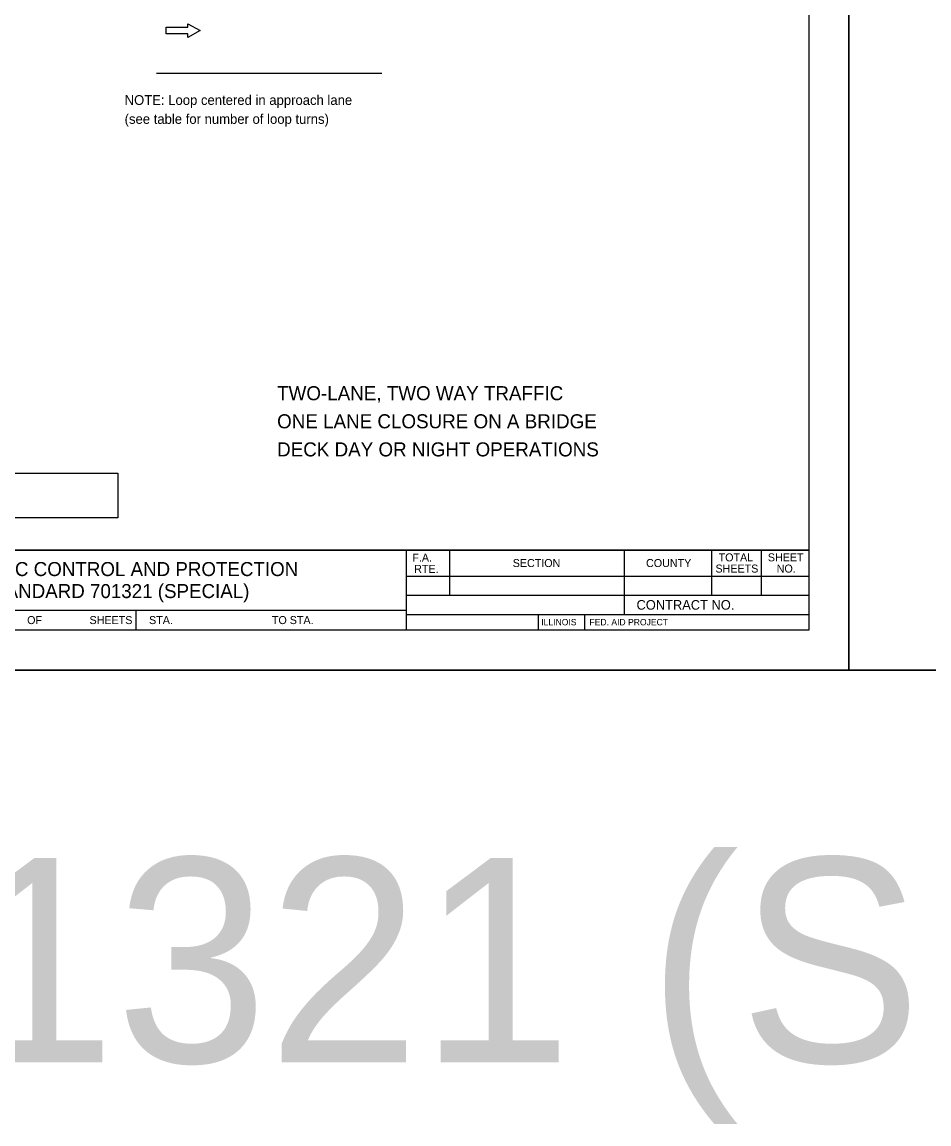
# Model space of a CAD drawing. Extents: x 52832 to 54215, y 64481 to 66497.
# Drawn here: x 53308.6 to 53535.1, y 65943.9 to 66219.2 of the extents above; entities that cross this region are included whole.
import ezdxf

# ---------------------------------------------------------------- set-up
doc = ezdxf.new("R2010")
doc.units = 0
for name, color, linetype in [('Design_PR_EOP', 7, 'Continuous'), ('Level 48', 7, 'Continuous'), ('Sheets_50 Reference Boundary', 7, 'Continuous'), ('Sheets_General Details', 7, 'Continuous'), ('Sheets_Printer Plotting Border', 7, 'Continuous'), ('Stage_Construction Traffic Control', 7, 'Continuous')]:
    doc.layers.add(name, color=color, linetype=linetype)

msp = doc.modelspace()

# ---------------------------------------------------------------- linework, layer by layer
at = {"layer": 'Design_PR_EOP'}
msp.add_line((53342.2, 66206.44), (53398.5, 66206.44), dxfattribs=at)
at = {"layer": 'Level 48'}
for points in [[(52835.06, 66497.33), (53515.06, 66497.33), (53515.06, 66057.33), (52835.06, 66057.33)], [(53515.06, 66497.33), (54195.06, 66497.33), (54195.06, 66057.33), (53515.06, 66057.33)]]:
    msp.add_lwpolyline(points, close=True, dxfattribs=at)
at = {"layer": 'Sheets_50 Reference Boundary'}
msp.add_lwpolyline([(52875.06, 66487.33), (53505.06, 66487.33), (53505.06, 66087.33), (52875.06, 66087.33)], close=True, dxfattribs=at)
at = {"layer": 'Sheets_General Details'}
for p, q in [((53515.06, 66057.33), (53515.06, 66497.33)), ((53515.06, 66497.33), (53515.06, 66057.33)), ((52875.06, 66087.33), (53505.06, 66087.33)), ((53404.55, 66087.33), (53404.55, 66067.33)), ((53415.35, 66087.33), (53415.35, 66076.03)), ((53458.95, 66087.33), (53458.95, 66071.23)), ((53480.79, 66087.33), (53480.79, 66076.03)), ((53493.21, 66087.33), (53493.21, 66076.03)), ((53404.55, 66080.83), (53505.06, 66080.83)), ((53404.55, 66076.03), (53505.06, 66076.03)), ((53250.55, 66072.33), (53404.55, 66072.33)), ((53337.06, 66072.33), (53337.06, 66067.33)), ((53404.55, 66071.23), (53505.06, 66071.23)), ((53437.49, 66071.23), (53437.49, 66067.33)), ((53449.09, 66071.23), (53449.09, 66067.33)), ((53515.06, 66057.33), (52835.06, 66057.33)), ((54195.06, 66057.33), (53515.06, 66057.33))]:
    msp.add_line(p, q, dxfattribs=at)
for points in [[(52875.06, 66487.33), (53505.06, 66487.33), (53505.06, 66067.33), (52875.06, 66067.33)], [(53250.66, 66106.54), (53332.57, 66106.54), (53332.57, 66095.35), (53250.66, 66095.35)]]:
    msp.add_lwpolyline(points, close=True, dxfattribs=at)
at = {"layer": 'Sheets_Printer Plotting Border'}
for points in [[(52835.06, 66057.33), (53515.06, 66057.33), (53515.06, 66497.33), (52835.06, 66497.33)], [(53515.06, 66057.33), (54195.06, 66057.33), (54195.06, 66497.33), (53515.06, 66497.33)]]:
    msp.add_lwpolyline(points, close=True, dxfattribs=at)
at = {"layer": 'Stage_Construction Traffic Control'}
msp.add_lwpolyline([(53344.6, 66217.97), (53350.01, 66217.97), (53350.01, 66218.83), (53353.14, 66217.12), (53350.01, 66215.41), (53350.01, 66216.27), (53344.6, 66216.27)], close=True, dxfattribs=at)

# ---------------------------------------------------------------- texts
at = {"layer": 'Sheets_General Details'}
for s, height, p in [('NOTE: Loop centered in approach lane', 2.4416, (53334.26, 66198.53)), ('(see table for number of loop turns)', 2.4416, (53334.26, 66193.8)), ('TWO-LANE, TWO WAY TRAFFIC', 3.5099, (53372.33, 66124.76)), ('ONE LANE CLOSURE ON A BRIDGE', 3.5099, (53372.33, 66117.74)), ('DECK DAY OR NIGHT OPERATIONS', 3.5099, (53372.33, 66110.72)), ('F.A.  ', 2, (53406.09, 66084.43)), ('TOTAL', 2, (53482.56, 66084.5)), ('SHEET', 2, (53494.85, 66084.5)), ('TRAFFIC CONTROL AND PROTECTION', 3.5, (53290.5, 66080.83)), ('RTE.', 2, (53406.55, 66081.63)), ('SECTION', 2, (53431.15, 66083.08)), ('COUNTY', 2, (53464.44, 66083.08)), ('SHEETS', 2, (53481.77, 66081.7)), ('NO.', 2, (53497.06, 66081.7)), ('STANDARD 701321 (SPECIAL)', 3.5, (53298.57, 66075.33)), ('CONTRACT NO.      ', 2.4, (53462.06, 66072.43)), ('OF', 2, (53309.92, 66068.83)), ('SHEETS', 2, (53325.5, 66068.83)), ('STA.', 2, (53340.36, 66068.83)), ('TO STA.', 2, (53371.03, 66068.83)), ('ILLINOIS', 1.6, (53438.28, 66068.52)), ('FED. AID PROJECT', 1.6, (53450.31, 66068.52)), ('701321 (SPECIAL) ', 51.0637, (53218.09, 65959.32))]:
    msp.add_text(s, height=height, dxfattribs=at).set_placement(p)

doc.saveas('drawing.dxf')
